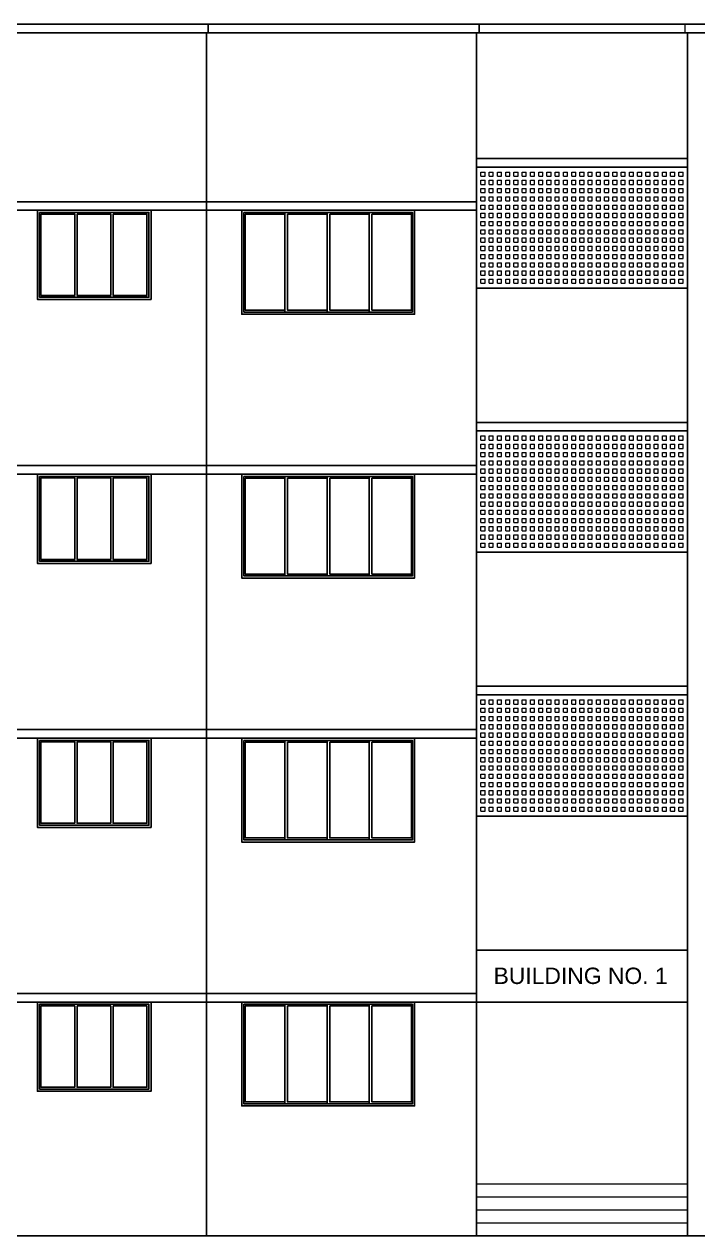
# Model space of a CAD drawing. Header units: metres. Extents: x -1441 to -394, y -133 to 518.
# Drawn here: x -1084.42 to -1076.65, y 33.94 to 47.94 of the extents above; entities that cross this region are included whole.
import ezdxf

# ---------------------------------------------------------------- set-up
doc = ezdxf.new("R2010")
doc.units = ezdxf.units.M
doc.header["$LTSCALE"] = 25.4
doc.layers.get('0').update_dxf_attribs({"linetype": 'CONTINUOUS'})
doc.styles.add('STYLE3', font='arial.ttf')

msp = doc.modelspace()

# ---------------------------------------------------------------- hatches: boundary and pattern name
at = {"linetype": 'Continuous', "lineweight": 13}
h = msp.add_hatch(dxfattribs=at)
h.set_pattern_fill('SQUARE', color=8, scale=0.015)
h.set_pattern_definition([(0, (-1076.769, 44.94551), (0, 0.047625), [0.047625, -0.047625]), (90, (-1076.769, 44.94551), (-0.047625, 3e-18), [0.047625, -0.047625])])
h.paths.add_polyline_path([(-1076.769, 46.246), (-1079.169, 46.245), (-1079.169, 44.941), (-1076.769, 44.941)])
h = msp.add_hatch(dxfattribs=at)
h.set_pattern_fill('SQUARE', color=8, scale=0.015)
h.set_pattern_definition([(0, (-1076.769, 41.89551), (0, 0.047625), [0.047625, -0.047625]), (90, (-1076.769, 41.89551), (-0.047625, 3e-18), [0.047625, -0.047625])])
h.paths.add_polyline_path([(-1076.769, 43.196), (-1079.169, 43.195), (-1079.169, 41.891), (-1076.769, 41.891)])
h = msp.add_hatch(dxfattribs=at)
h.set_pattern_fill('SQUARE', color=8, scale=0.015)
h.set_pattern_definition([(0, (-1076.769, 38.84551), (0, 0.047625), [0.047625, -0.047625]), (90, (-1076.769, 38.84551), (-0.047625, 3e-18), [0.047625, -0.047625])])
h.paths.add_polyline_path([(-1076.769, 40.146), (-1079.169, 40.145), (-1079.169, 38.841), (-1076.769, 38.841)])

# ---------------------------------------------------------------- linework, layer by layer
at = {"color": 7}
for p, q in [((-1087.969, 47.939), (-1063.185, 47.939)), ((-1087.969, 47.839), (-1063.185, 47.839)), ((-1079.203, 46.389), (-1076.764, 46.389)), ((-1079.203, 46.289), (-1076.764, 46.289)), ((-1079.203, 44.889), (-1076.764, 44.889)), ((-1079.203, 43.339), (-1076.764, 43.339)), ((-1079.203, 43.239), (-1076.764, 43.239)), ((-1079.203, 41.839), (-1076.764, 41.839)), ((-1079.203, 40.289), (-1076.764, 40.289)), ((-1079.203, 40.189), (-1076.764, 40.189)), ((-1079.203, 38.789), (-1076.764, 38.789)), ((-1079.203, 37.239), (-1076.764, 37.239)), ((-1079.203, 36.639), (-1076.764, 36.639)), ((-1091.911, 33.939), (-1061.586, 33.939))]:
    msp.add_line(p, q, dxfattribs=at)
at = {"color": 7, "linetype": 'Continuous'}
for p, q in [((-1082.301, 47.939), (-1082.301, 47.839)), ((-1079.169, 47.939), (-1079.169, 47.839)), ((-1082.321, 47.839), (-1082.321, 33.939)), ((-1079.203, 47.839), (-1079.203, 33.939)), ((-1079.203, 45.789), (-1088.259, 45.789)), ((-1079.203, 42.739), (-1088.259, 42.739)), ((-1079.203, 39.689), (-1088.259, 39.689)), ((-1079.203, 36.639), (-1088.259, 36.639))]:
    msp.add_line(p, q, dxfattribs=at)
at = {"color": 7, "lineweight": 13}
msp.add_line((-1076.795, 47.939), (-1076.795, 47.839), dxfattribs=at)
at = {"color": 7, "lineweight": 25}
msp.add_line((-1076.764, 47.839), (-1076.764, 33.939), dxfattribs=at)
at = {"color": 38, "linetype": 'Continuous'}
for p, q in [((-1081.415, 45.745), (-1081.415, 45.764)), ((-1080.928, 45.745), (-1080.928, 45.764)), ((-1080.44, 45.745), (-1080.44, 45.764)), ((-1081.415, 44.636), (-1081.415, 44.614)), ((-1080.928, 44.636), (-1080.928, 44.614)), ((-1080.44, 44.636), (-1080.44, 44.614)), ((-1081.415, 42.695), (-1081.415, 42.714)), ((-1080.928, 42.695), (-1080.928, 42.714)), ((-1080.44, 42.695), (-1080.44, 42.714)), ((-1081.415, 41.586), (-1081.415, 41.564)), ((-1080.928, 41.586), (-1080.928, 41.564)), ((-1080.44, 41.586), (-1080.44, 41.564)), ((-1081.415, 39.645), (-1081.415, 39.664)), ((-1080.928, 39.645), (-1080.928, 39.664)), ((-1080.44, 39.645), (-1080.44, 39.664)), ((-1081.415, 38.536), (-1081.415, 38.514)), ((-1080.928, 38.536), (-1080.928, 38.514)), ((-1080.44, 38.536), (-1080.44, 38.514)), ((-1081.415, 36.595), (-1081.415, 36.614)), ((-1080.928, 36.595), (-1080.928, 36.614)), ((-1080.44, 36.595), (-1080.44, 36.614)), ((-1081.415, 35.486), (-1081.415, 35.464)), ((-1080.928, 35.486), (-1080.928, 35.464)), ((-1080.44, 35.486), (-1080.44, 35.464))]:
    msp.add_line(p, q, dxfattribs=at)
at = {"color": 8, "linetype": 'Continuous', "lineweight": 13, "ltscale": 0.001}
for p, q in [((-1079.203, 34.539), (-1076.764, 34.539)), ((-1079.203, 34.389), (-1076.764, 34.389)), ((-1079.203, 34.239), (-1076.764, 34.239)), ((-1079.203, 34.089), (-1076.764, 34.089))]:
    msp.add_line(p, q, dxfattribs=at)
at = {"color": 7, "linetype": 'Continuous'}
for points in [[(-1079.203, 45.889), (-1088.259, 45.889), (-1088.259, 45.789)], [(-1079.203, 42.839), (-1088.259, 42.839), (-1088.259, 42.739)], [(-1079.203, 39.789), (-1088.259, 39.789), (-1088.259, 39.689)], [(-1079.203, 36.739), (-1088.259, 36.739), (-1088.259, 36.639)]]:
    msp.add_lwpolyline(points, dxfattribs=at)
at = {"color": 38, "linetype": 'Continuous'}
for points in [[(-1084.272, 45.789), (-1082.96, 45.789), (-1082.96, 44.759), (-1084.272, 44.759)], [(-1081.912, 45.789), (-1079.916, 45.789), (-1079.916, 44.589), (-1081.912, 44.589)], [(-1084.247, 45.764), (-1082.985, 45.764), (-1082.985, 44.784), (-1084.247, 44.784)], [(-1081.887, 45.764), (-1079.941, 45.764), (-1079.941, 44.614), (-1081.887, 44.614)], [(-1084.272, 42.739), (-1082.96, 42.739), (-1082.96, 41.709), (-1084.272, 41.709)], [(-1084.247, 42.714), (-1082.985, 42.714), (-1082.985, 41.734), (-1084.247, 41.734)], [(-1081.912, 42.739), (-1079.916, 42.739), (-1079.916, 41.539), (-1081.912, 41.539)], [(-1081.887, 42.714), (-1079.941, 42.714), (-1079.941, 41.564), (-1081.887, 41.564)], [(-1084.272, 39.689), (-1082.96, 39.689), (-1082.96, 38.659), (-1084.272, 38.659)], [(-1084.247, 39.664), (-1082.985, 39.664), (-1082.985, 38.684), (-1084.247, 38.684)], [(-1081.912, 39.689), (-1079.916, 39.689), (-1079.916, 38.489), (-1081.912, 38.489)], [(-1081.887, 39.664), (-1079.941, 39.664), (-1079.941, 38.514), (-1081.887, 38.514)], [(-1084.272, 36.639), (-1082.96, 36.639), (-1082.96, 35.609), (-1084.272, 35.609)], [(-1084.247, 36.614), (-1082.985, 36.614), (-1082.985, 35.634), (-1084.247, 35.634)], [(-1081.912, 36.639), (-1079.916, 36.639), (-1079.916, 35.439), (-1081.912, 35.439)], [(-1081.887, 36.614), (-1079.941, 36.614), (-1079.941, 35.464), (-1081.887, 35.464)]]:
    msp.add_lwpolyline(points, close=True, dxfattribs=at)
at = {"color": 144, "linetype": 'Continuous'}
for points in [[(-1084.232, 45.746), (-1083.841, 45.746), (-1083.841, 44.806), (-1084.232, 44.806)], [(-1083.815, 45.746), (-1083.425, 45.746), (-1083.425, 44.806), (-1083.815, 44.806)], [(-1083.398, 45.746), (-1083.008, 45.746), (-1083.008, 44.806), (-1083.398, 44.806)], [(-1081.872, 45.745), (-1081.415, 45.745), (-1081.415, 44.636), (-1081.872, 44.636)], [(-1081.385, 45.745), (-1080.928, 45.745), (-1080.928, 44.636), (-1081.385, 44.636)], [(-1080.897, 45.745), (-1080.44, 45.745), (-1080.44, 44.636), (-1080.897, 44.636)], [(-1080.409, 45.745), (-1079.953, 45.745), (-1079.953, 44.636), (-1080.409, 44.636)], [(-1084.232, 42.696), (-1083.841, 42.696), (-1083.841, 41.756), (-1084.232, 41.756)], [(-1083.815, 42.696), (-1083.425, 42.696), (-1083.425, 41.756), (-1083.815, 41.756)], [(-1083.398, 42.696), (-1083.008, 42.696), (-1083.008, 41.756), (-1083.398, 41.756)], [(-1081.872, 42.695), (-1081.415, 42.695), (-1081.415, 41.586), (-1081.872, 41.586)], [(-1081.385, 42.695), (-1080.928, 42.695), (-1080.928, 41.586), (-1081.385, 41.586)], [(-1080.897, 42.695), (-1080.44, 42.695), (-1080.44, 41.586), (-1080.897, 41.586)], [(-1080.409, 42.695), (-1079.953, 42.695), (-1079.953, 41.586), (-1080.409, 41.586)], [(-1084.232, 39.646), (-1083.841, 39.646), (-1083.841, 38.706), (-1084.232, 38.706)], [(-1083.815, 39.646), (-1083.425, 39.646), (-1083.425, 38.706), (-1083.815, 38.706)], [(-1083.398, 39.646), (-1083.008, 39.646), (-1083.008, 38.706), (-1083.398, 38.706)], [(-1081.872, 39.645), (-1081.415, 39.645), (-1081.415, 38.536), (-1081.872, 38.536)], [(-1081.385, 39.645), (-1080.928, 39.645), (-1080.928, 38.536), (-1081.385, 38.536)], [(-1080.897, 39.645), (-1080.44, 39.645), (-1080.44, 38.536), (-1080.897, 38.536)], [(-1080.409, 39.645), (-1079.953, 39.645), (-1079.953, 38.536), (-1080.409, 38.536)], [(-1084.232, 36.596), (-1083.841, 36.596), (-1083.841, 35.656), (-1084.232, 35.656)], [(-1083.815, 36.596), (-1083.425, 36.596), (-1083.425, 35.656), (-1083.815, 35.656)], [(-1083.398, 36.596), (-1083.008, 36.596), (-1083.008, 35.656), (-1083.398, 35.656)], [(-1081.872, 36.595), (-1081.415, 36.595), (-1081.415, 35.486), (-1081.872, 35.486)], [(-1081.385, 36.595), (-1080.928, 36.595), (-1080.928, 35.486), (-1081.385, 35.486)], [(-1080.897, 36.595), (-1080.44, 36.595), (-1080.44, 35.486), (-1080.897, 35.486)], [(-1080.409, 36.595), (-1079.953, 36.595), (-1079.953, 35.486), (-1080.409, 35.486)]]:
    msp.add_lwpolyline(points, close=True, dxfattribs=at)

# ---------------------------------------------------------------- texts
at = {"color": 7, "style": 'STYLE3'}
msp.add_text('BUILDING NO. 1', height=0.189, dxfattribs=at).set_placement((-1079.004, 36.849))

doc.saveas('drawing.dxf')
